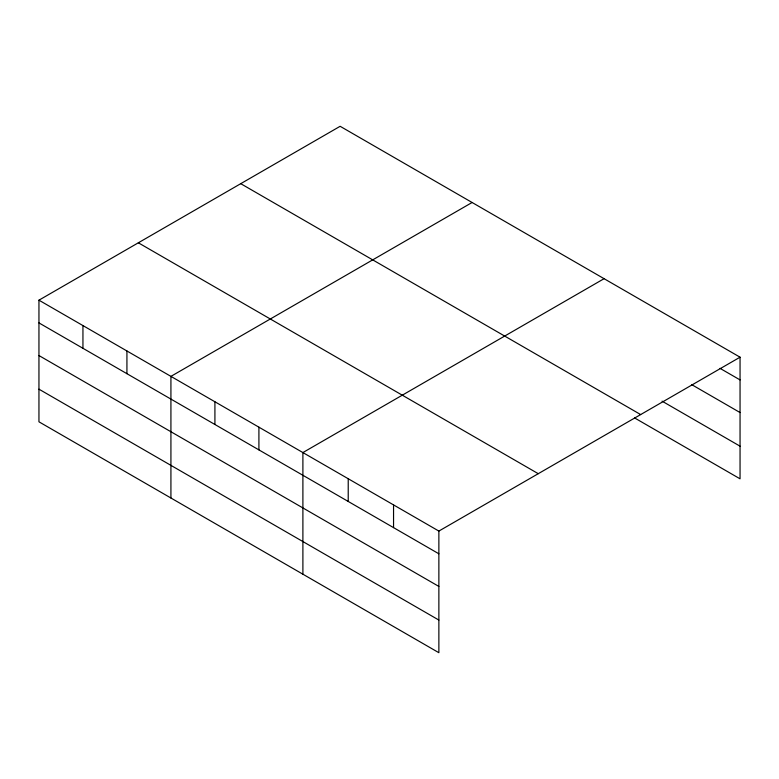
<?xml version="1.0" encoding="UTF-8"?>
<svg xmlns="http://www.w3.org/2000/svg" width="779" height="779" viewBox="0 0 779 779"><rect width="100%" height="100%" fill="white"/><g stroke="black" fill="none" stroke-linecap="round" stroke-linejoin="round"><path stroke-width="1.17" d="M438.869 586.431L438.869 531.074L38.95 300.178L38.95 421.809L438.869 652.705L438.869 586.431L38.95 355.545M634.642 417.963L740.05 478.822L740.05 357.191L340.131 126.295L38.95 300.178M472.103 202.491L170.922 376.374L170.922 498.005M604.076 278.687L302.895 452.57L302.895 574.201M438.869 531.074L740.05 357.191M720.02 368.35L740.05 379.909M691.567 384.553L740.05 412.549M662.053 401.146L740.05 446.182M240.74 183.678L640.659 414.574M138.341 242.795L538.26 473.69M38.95 322.896L438.869 553.791M38.95 389.169L438.869 620.065M393.551 504.899L393.551 527.626M348.223 478.734L348.223 501.462M258.91 427.174L258.91 449.892M214.916 401.769L214.916 424.497M126.928 350.978L126.928 373.696M82.944 325.573L82.944 348.301"/></g></svg>
